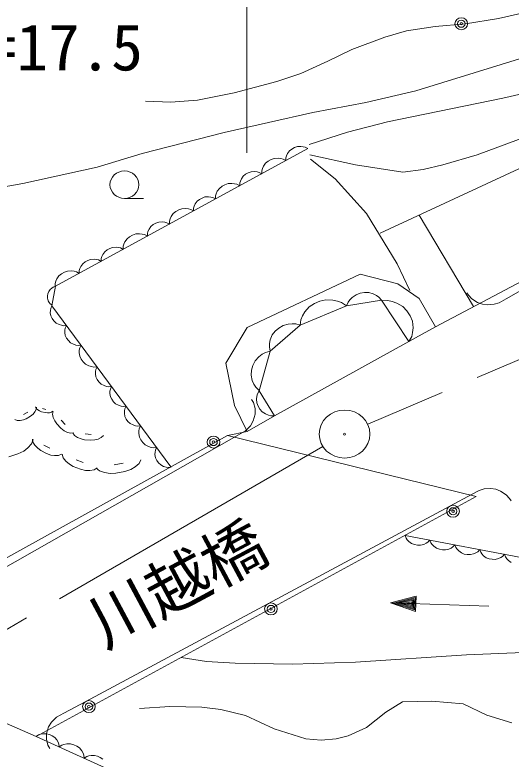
# Model space of a CAD drawing. Units: millimetres, scale not verified. Extents: x 40000 to 680000, y 20000 to 380000.
# Drawn here: x 355192 to 374760, y 259824 to 289160 of the extents above; entities that cross this region are included whole.
import ezdxf
from ezdxf.enums import TextEntityAlignment as Align

# ---------------------------------------------------------------- set-up
doc = ezdxf.new("R2010")
doc.units = ezdxf.units.MM
doc.header["$LTSCALE"] = 1000
doc.linetypes.add('CHAIN', pattern=[18.5, 12, -1.5, 3.5, -1.5])
for name, color, linetype, lineweight in [('M-BGD', 7, 'Continuous', 13), ('M-BMK', 2, 'CHAIN', 13), ('M-BMK-SRVR', 3, 'Continuous', 13), ('M-STR-HTXT', 7, 'Continuous', 13), ('M-STR-STR1', 1, 'Continuous', 13)]:
    doc.layers.add(name, color=color, linetype=linetype, lineweight=lineweight)
doc.layers.add('M-BGD-HTXT', color=7, linetype='Continuous')
doc.styles.add('ＭＳ ゴシック', font='')
doc.styles.get('ＭＳ ゴシック').set_extended_font_data('MS Gothic')

msp = doc.modelspace()

# ---------------------------------------------------------------- linework, layer by layer
at = {"layer": 'M-BGD'}
for p, q in [((366464, 283975), (366330, 283967)), ((366563, 283964), (366464, 283975)), ((366747, 283889), (356789, 278460)), ((365944, 283691), (365904, 283604)), ((366018, 283797), (365944, 283691)), ((366112, 283870), (366018, 283797)), ((366216, 283927), (366112, 283870)), ((366330, 283967), (366216, 283927)), ((366645, 283943), (366563, 283964)), ((366747, 283889), (366645, 283943)), ((369596, 280556), (376436, 283731)), ((365181, 283396), (365078, 283315)), ((365296, 283458), (365181, 283396)), ((365421, 283503), (365296, 283458)), ((365568, 283511), (365421, 283503)), ((365678, 283498), (365568, 283511)), ((365768, 283475), (365678, 283498)), ((365880, 283416), (365768, 283475)), ((365882, 283527), (365880, 283416)), ((365904, 283604), (365882, 283527)), ((366854, 283471), (367826, 282692)), ((364953, 283103), (364929, 283018)), ((364996, 283199), (364953, 283103)), ((365078, 283315), (364996, 283199)), ((364197, 282804), (364123, 282698)), ((364291, 282878), (364197, 282804)), ((364395, 282934), (364291, 282878)), ((364509, 282975), (364395, 282934)), ((364643, 282982), (364509, 282975)), ((364742, 282971), (364643, 282982)), ((364824, 282950), (364742, 282971)), ((364926, 282896), (364824, 282950)), ((364929, 283018), (364926, 282896)), ((363600, 282510), (363475, 282465)), ((363747, 282518), (363600, 282510)), ((363857, 282505), (363747, 282518)), ((363947, 282482), (363857, 282505)), ((364061, 282534), (364059, 282423)), ((364083, 282611), (364061, 282534)), ((364123, 282698), (364083, 282611)), ((367826, 282692), (369062, 281327)), ((363257, 282322), (363175, 282206)), ((363360, 282403), (363257, 282322)), ((363475, 282465), (363360, 282403)), ((364059, 282423), (363947, 282482)), ((359512, 281927), (360263, 281927)), ((362574, 281941), (362470, 281885)), ((362688, 281982), (362574, 281941)), ((362822, 281989), (362688, 281982)), ((362921, 281978), (362822, 281989)), ((363003, 281957), (362921, 281978)), ((363105, 281903), (363003, 281957)), ((363108, 282025), (363105, 281903)), ((363132, 282110), (363108, 282025)), ((363175, 282206), (363132, 282110)), ((362302, 281706), (362262, 281619)), ((362376, 281812), (362302, 281706)), ((362470, 281885), (362376, 281812)), ((380769, 281641), (371780, 276863)), ((361436, 281330), (361354, 281213)), ((361539, 281410), (361436, 281330)), ((361654, 281472), (361539, 281410)), ((361779, 281517), (361654, 281472)), ((361926, 281525), (361779, 281517)), ((362036, 281513), (361926, 281525)), ((362126, 281490), (362036, 281513)), ((362238, 281431), (362126, 281490)), ((362240, 281541), (362238, 281431)), ((362262, 281619), (362240, 281541)), ((361311, 281117), (361287, 281032)), ((361354, 281213), (361311, 281117)), ((369062, 281327), (370268, 279350)), ((373278, 277659), (371134, 281270)), ((360555, 280819), (360481, 280713)), ((360649, 280892), (360555, 280819)), ((360753, 280949), (360649, 280892)), ((360867, 280989), (360753, 280949)), ((361001, 280996), (360867, 280989)), ((361100, 280985), (361001, 280996)), ((361182, 280964), (361100, 280985)), ((361284, 280911), (361182, 280964)), ((361287, 281032), (361284, 280911)), ((359833, 280480), (359718, 280417)), ((359958, 280524), (359833, 280480)), ((360105, 280532), (359958, 280524)), ((360215, 280520), (360105, 280532)), ((360305, 280497), (360215, 280520)), ((360417, 280438), (360305, 280497)), ((360419, 280548), (360417, 280438)), ((360441, 280626), (360419, 280548)), ((360481, 280713), (360441, 280626)), ((359533, 280220), (359490, 280124)), ((359615, 280337), (359533, 280220)), ((359718, 280417), (359615, 280337)), ((358828, 279899), (358734, 279826)), ((358932, 279956), (358828, 279899)), ((359046, 279996), (358932, 279956)), ((359180, 280004), (359046, 279996)), ((359279, 279992), (359180, 280004)), ((359361, 279971), (359279, 279992)), ((359463, 279918), (359361, 279971)), ((359466, 280039), (359463, 279918)), ((359490, 280124), (359466, 280039)), ((358620, 279633), (358598, 279555)), ((358660, 279720), (358620, 279633)), ((358734, 279826), (358660, 279720)), ((357867, 279353), (357792, 279247)), ((357961, 279426), (357867, 279353)), ((358065, 279483), (357961, 279426)), ((358179, 279523), (358065, 279483)), ((358313, 279531), (358179, 279523)), ((358412, 279519), (358313, 279531)), ((358494, 279499), (358412, 279519)), ((358596, 279445), (358494, 279499)), ((358598, 279555), (358596, 279445)), ((370268, 279350), (370769, 278292)), ((357144, 279014), (357030, 278952)), ((357270, 279058), (357144, 279014)), ((357417, 279067), (357270, 279058)), ((357527, 279054), (357417, 279067)), ((357617, 279031), (357527, 279054)), ((357729, 278972), (357617, 279031)), ((357731, 279083), (357729, 278972)), ((357753, 279160), (357731, 279083)), ((357792, 279247), (357753, 279160)), ((356845, 278755), (356802, 278659)), ((356926, 278871), (356845, 278755)), ((357030, 278952), (356926, 278871)), ((364353, 276831), (368809, 278939)), ((368809, 278939), (370294, 278556)), ((356702, 278427), (356647, 278390)), ((356789, 278460), (356654, 277693)), ((356789, 278460), (356702, 278427)), ((356777, 278574), (356775, 278452)), ((356802, 278659), (356777, 278574)), ((370294, 278556), (371138, 277981)), ((375421, 278453), (374560, 277970)), ((356494, 278168), (356479, 278079)), ((356526, 278256), (356494, 278168)), ((356589, 278338), (356526, 278256)), ((356647, 278390), (356589, 278338)), ((368648, 278131), (368496, 278026)), ((368809, 278184), (368648, 278131)), ((368975, 278211), (368809, 278184)), ((369145, 278211), (368975, 278211)), ((369325, 278160), (369145, 278211)), ((369450, 278099), (369325, 278160)), ((373078, 278107), (373016, 278205)), ((373214, 277964), (373078, 278107)), ((356479, 278079), (356479, 277987)), ((356479, 277987), (356510, 277889)), ((356510, 277889), (356547, 277822)), ((356547, 277822), (356587, 277770)), ((367220, 277874), (367001, 277782)), ((367456, 277932), (367220, 277874)), ((367724, 277920), (367456, 277932)), ((367920, 277878), (367724, 277920)), ((368078, 277820), (367920, 277878)), ((368269, 277693), (368078, 277820)), ((369653, 277917), (368269, 277693)), ((368331, 277838), (368272, 277694)), ((368400, 277930), (368331, 277838)), ((368496, 278026), (368400, 277930)), ((369547, 278034), (369450, 278099)), ((369653, 277917), (369547, 278034)), ((370733, 276288), (369653, 277917)), ((369903, 277897), (369669, 277892)), ((370068, 277861), (369903, 277897)), ((370255, 277793), (370068, 277861)), ((371138, 277981), (371780, 276863)), ((373440, 277826), (373214, 277964)), ((373625, 277754), (373440, 277826)), ((374284, 277815), (374092, 277751)), ((374560, 277970), (374284, 277815)), ((356587, 277770), (356658, 277713)), ((356607, 277592), (356592, 277513)), ((356654, 277693), (356607, 277592)), ((356654, 277693), (361343, 271344)), ((368269, 277693), (366446, 276927)), ((366798, 277655), (366627, 277459)), ((367001, 277782), (366798, 277655)), ((370485, 277661), (370255, 277793)), ((370646, 277488), (370485, 277661)), ((373824, 277733), (373625, 277754)), ((374092, 277751), (373824, 277733)), ((356592, 277513), (356588, 277419)), ((356588, 277419), (356608, 277293)), ((356608, 277293), (356660, 277189)), ((366529, 277293), (366468, 277143)), ((366627, 277459), (366529, 277293)), ((370774, 277296), (370646, 277488)), ((370868, 277083), (370774, 277296)), ((356660, 277189), (356729, 277096)), ((356729, 277096), (356814, 277014)), ((356814, 277014), (356932, 276953)), ((356932, 276953), (357027, 276923)), ((365972, 276968), (365766, 276913)), ((366132, 276983), (365972, 276968)), ((366267, 276977), (366132, 276983)), ((366446, 276927), (366267, 276977)), ((366468, 277143), (366440, 276924)), ((370894, 276830), (370868, 277083)), ((357027, 276923), (357111, 276909)), ((357111, 276909), (357227, 276917)), ((357165, 276737), (357162, 276643)), ((357162, 276643), (357181, 276517)), ((357180, 276816), (357165, 276737)), ((357227, 276917), (357180, 276816)), ((363510, 275426), (364353, 276831)), ((366446, 276927), (365265, 275905)), ((365460, 276690), (365340, 276545)), ((365602, 276812), (365460, 276690)), ((365766, 276913), (365602, 276812)), ((371780, 276863), (370733, 276288)), ((370839, 276485), (370877, 276642)), ((370877, 276642), (370894, 276830)), ((357181, 276517), (357233, 276413)), ((357233, 276413), (357302, 276320)), ((365263, 276355), (365233, 276206)), ((365340, 276545), (365263, 276355)), ((370733, 276288), (370839, 276485)), ((357302, 276320), (357387, 276237)), ((357387, 276237), (357505, 276177)), ((357505, 276177), (357601, 276147)), ((357601, 276147), (357684, 276133)), ((357684, 276133), (357801, 276141)), ((357801, 276141), (357748, 276030)), ((365233, 276206), (365227, 276078)), ((365227, 276078), (365264, 275905)), ((365434, 273350), (370733, 276288)), ((357732, 275943), (357728, 275839)), ((357728, 275839), (357750, 275701)), ((357748, 276030), (357732, 275943)), ((364949, 275784), (364816, 275684)), ((365265, 275905), (364826, 274340)), ((365074, 275853), (364949, 275784)), ((365265, 275905), (365074, 275853)), ((357750, 275701), (357807, 275586)), ((357807, 275586), (357883, 275484)), ((357883, 275484), (357977, 275393)), ((364665, 275523), (364580, 275344)), ((364816, 275684), (364665, 275523)), ((357977, 275393), (358106, 275326)), ((358106, 275326), (358211, 275294)), ((358211, 275294), (358303, 275279)), ((358303, 275279), (358431, 275287)), ((358383, 275186), (358369, 275107)), ((358431, 275287), (358383, 275186)), ((363847, 273765), (363510, 275426)), ((364580, 275344), (364527, 275157)), ((358369, 275107), (358365, 275012)), ((358365, 275012), (358385, 274887)), ((358385, 274887), (358437, 274783)), ((364527, 275157), (364508, 274962)), ((364508, 274962), (364554, 274751)), ((358437, 274783), (358506, 274690)), ((358506, 274690), (358591, 274607)), ((358591, 274607), (358709, 274547)), ((364554, 274751), (364618, 274602)), ((364618, 274602), (364690, 274484)), ((358709, 274547), (358804, 274517)), ((358804, 274517), (358888, 274503)), ((358888, 274503), (359004, 274511)), ((358942, 274331), (358938, 274236)), ((358957, 274410), (358942, 274331)), ((359004, 274511), (358957, 274410)), ((364690, 274484), (364829, 274349)), ((364826, 274340), (364758, 274224)), ((364826, 274340), (365434, 273350)), ((358938, 274236), (358958, 274110)), ((358958, 274110), (359010, 274006)), ((359010, 274006), (359079, 273913)), ((364524, 274004), (364607, 273875)), ((364732, 274131), (364718, 274018)), ((364718, 274018), (364728, 273866)), ((364758, 274224), (364732, 274131)), ((356010, 273710), (356037, 273649)), ((356037, 273607), (356047, 273701)), ((359079, 273913), (359164, 273831)), ((359164, 273831), (359282, 273770)), ((359282, 273770), (359377, 273741)), ((359377, 273741), (359461, 273727)), ((359461, 273727), (359577, 273734)), ((359577, 273734), (359530, 273634)), ((364353, 272743), (363847, 273765)), ((364607, 273875), (364662, 273641)), ((364728, 273866), (364780, 273736)), ((364780, 273736), (364852, 273618)), ((355706, 273503), (355535, 273403)), ((355811, 273341), (355919, 273427)), ((355919, 273427), (355984, 273509)), ((355984, 273509), (356037, 273607)), ((356037, 273649), (356094, 273593)), ((356094, 273593), (356168, 273548)), ((356168, 273548), (356246, 273515)), ((356246, 273515), (356381, 273481)), ((356417, 273609), (356281, 273643)), ((356381, 273481), (356480, 273470)), ((356480, 273470), (356555, 273479)), ((356555, 273479), (356633, 273500)), ((356633, 273500), (356688, 273541)), ((356700, 273528), (356676, 273417)), ((356676, 273417), (356702, 273287)), ((359515, 273555), (359512, 273460)), ((359512, 273460), (359531, 273334)), ((359530, 273634), (359515, 273555)), ((364662, 273420), (364594, 273160)), ((364662, 273641), (364662, 273420)), ((364852, 273618), (364945, 273512)), ((364945, 273512), (365080, 273428)), ((365080, 273428), (365191, 273384)), ((355194, 273205), (355287, 273170)), ((355287, 273170), (355404, 273171)), ((355404, 273171), (355527, 273199)), ((355527, 273199), (355640, 273242)), ((355640, 273242), (355811, 273341)), ((356702, 273287), (356762, 273155)), ((356762, 273155), (356840, 273038)), ((357179, 273019), (357019, 273189)), ((359531, 273334), (359583, 273230)), ((359583, 273230), (359652, 273137)), ((359652, 273137), (359737, 273055)), ((365434, 273350), (364353, 272743)), ((364594, 273160), (364484, 272965)), ((365191, 273384), (365289, 273359)), ((365289, 273359), (365429, 273357)), ((356840, 273038), (356999, 272868)), ((356999, 272868), (357129, 272764)), ((359737, 273055), (359855, 272994)), ((359855, 272994), (359950, 272965)), ((359950, 272965), (360034, 272951)), ((360034, 272951), (360151, 272958)), ((360098, 272847), (360082, 272760)), ((360151, 272958), (360098, 272847)), ((364484, 272965), (364285, 272764)), ((363582, 272582), (348290, 264126)), ((357129, 272764), (357245, 272709)), ((357245, 272709), (357378, 272670)), ((357378, 272670), (357498, 272679)), ((357483, 272680), (357547, 272584)), ((357547, 272584), (357660, 272506)), ((358201, 272622), (357962, 272642)), ((358600, 272499), (358680, 272583)), ((360082, 272760), (360078, 272656)), ((360078, 272656), (360100, 272518)), ((364010, 272607), (363153, 272120)), ((363582, 272582), (364353, 272743)), ((364285, 272764), (364010, 272607)), ((355707, 272094), (355851, 272253)), ((355851, 272253), (355912, 272424)), ((355883, 272438), (355902, 272316)), ((355902, 272316), (355979, 272193)), ((357660, 272506), (357800, 272449)), ((357800, 272449), (357941, 272415)), ((357941, 272415), (358180, 272396)), ((358180, 272396), (358350, 272405)), ((358350, 272405), (358474, 272440)), ((358474, 272440), (358600, 272499)), ((360100, 272518), (360157, 272404)), ((360157, 272404), (360233, 272301)), ((360233, 272301), (360327, 272211)), ((363153, 272120), (350577, 264970)), ((355310, 271855), (355551, 271969)), ((355551, 271969), (355707, 272094)), ((355979, 272193), (356091, 272079)), ((356091, 272079), (356216, 271986)), ((356216, 271986), (356444, 271868)), ((356569, 272085), (356340, 272203)), ((360327, 272211), (360456, 272144)), ((360456, 272144), (360561, 272111)), ((360561, 272111), (360653, 272096)), ((360653, 272096), (360781, 272104)), ((360733, 272004), (360719, 271924)), ((360781, 272104), (360733, 272004)), ((354949, 271741), (355310, 271855)), ((356444, 271868), (356616, 271808)), ((356616, 271808), (356756, 271792)), ((356756, 271792), (356907, 271798)), ((356907, 271798), (357026, 271849)), ((357052, 271839), (357090, 271702)), ((357090, 271702), (357196, 271569)), ((360719, 271924), (360715, 271830)), ((360715, 271830), (360735, 271704)), ((360735, 271704), (360787, 271600)), ((357196, 271569), (357340, 271453)), ((357340, 271453), (357496, 271362)), ((357496, 271362), (357774, 271256)), ((357887, 271519), (357608, 271626)), ((359458, 271494), (359104, 271429)), ((359931, 271339), (360087, 271472)), ((360087, 271472), (360165, 271625)), ((360787, 271600), (360856, 271507)), ((360856, 271507), (360941, 271425)), ((360941, 271425), (361059, 271364)), ((361059, 271364), (361154, 271335)), ((357774, 271256), (357980, 271207)), ((357980, 271207), (358142, 271207)), ((358142, 271207), (358315, 271233)), ((358315, 271233), (358443, 271306)), ((358397, 271297), (358531, 271183)), ((358531, 271183), (358728, 271116)), ((358728, 271116), (358954, 271088)), ((358954, 271088), (359174, 271094)), ((359174, 271094), (359527, 271160)), ((359527, 271160), (359768, 271239)), ((359768, 271239), (359931, 271339)), ((361154, 271335), (361238, 271321)), ((361238, 271321), (361354, 271328)), ((373498, 270415), (373692, 270475)), ((373692, 270475), (373960, 270488)), ((373960, 270488), (374158, 270464)), ((372348, 269799), (373219, 270265)), ((373219, 270265), (373498, 270415)), ((374158, 270464), (374342, 270388)), ((374342, 270388), (374565, 270247)), ((374565, 270247), (374698, 270101)), ((356035, 260714), (373380, 270170)), ((374698, 270101), (374758, 270002)), ((357987, 262099), (372348, 269799)), ((370578, 268643), (392312, 264508)), ((370578, 268643), (370617, 268539)), ((370617, 268539), (370664, 268472)), ((370664, 268472), (370731, 268401)), ((371481, 268375), (371559, 268456)), ((371559, 268456), (371599, 268352)), ((370731, 268401), (370837, 268323)), ((370837, 268323), (370951, 268282)), ((370951, 268282), (371068, 268260)), ((371068, 268260), (371190, 268256)), ((371190, 268256), (371320, 268289)), ((371320, 268289), (371410, 268330)), ((371410, 268330), (371481, 268375)), ((371599, 268352), (371646, 268285)), ((371646, 268285), (371712, 268215)), ((371712, 268215), (371818, 268137)), ((371818, 268137), (371932, 268096)), ((372301, 268103), (372391, 268143)), ((372391, 268143), (372462, 268188)), ((372462, 268188), (372541, 268269)), ((372541, 268269), (372580, 268165)), ((372580, 268165), (372627, 268099)), ((371932, 268096), (372050, 268073)), ((372050, 268073), (372171, 268069)), ((372171, 268069), (372301, 268103)), ((372627, 268099), (372693, 268028)), ((372693, 268028), (372799, 267950)), ((372799, 267950), (372913, 267909)), ((372913, 267909), (373031, 267886)), ((373031, 267886), (373153, 267883)), ((373153, 267883), (373282, 267916)), ((373282, 267916), (373372, 267957)), ((373372, 267957), (373443, 268001)), ((373443, 268001), (373522, 268083)), ((373522, 268083), (373561, 267979)), ((373561, 267979), (373608, 267912)), ((373608, 267912), (373675, 267841)), ((373675, 267841), (373780, 267763)), ((374424, 267814), (374503, 267896)), ((374503, 267896), (374542, 267792)), ((373780, 267763), (373894, 267722)), ((373894, 267722), (374012, 267700)), ((374012, 267700), (374134, 267696)), ((374134, 267696), (374263, 267729)), ((374263, 267729), (374354, 267770)), ((374354, 267770), (374424, 267814)), ((374542, 267792), (374589, 267725)), ((374589, 267725), (374656, 267655)), ((374656, 267655), (374762, 267576)), ((371014, 266250), (370002, 265979)), ((370971, 266194), (370122, 265976)), ((370929, 266139), (370242, 265972)), ((370887, 266083), (370362, 265968)), ((370878, 265818), (370887, 266083)), ((370916, 265760), (370929, 266139)), ((370954, 265702), (370971, 266194)), ((370992, 265644), (371014, 266250)), ((373875, 265854), (370002, 265979)), ((370002, 265979), (370992, 265644)), ((370122, 265976), (370954, 265702)), ((370242, 265972), (370916, 265760)), ((370362, 265968), (370878, 265818)), ((370845, 266028), (370482, 265964)), ((370482, 265964), (370840, 265877)), ((370803, 265972), (370643, 265959)), ((370643, 265959), (370802, 265935)), ((370802, 265935), (370803, 265972)), ((370840, 265877), (370845, 266028)), ((357116, 261632), (357987, 262099)), ((356633, 261286), (356837, 261483)), ((356837, 261483), (357116, 261632)), ((356443, 260836), (356518, 261094)), ((356518, 261094), (356633, 261286)), ((356206, 260805), (356126, 260778)), ((356305, 260823), (356206, 260805)), ((356439, 260826), (356305, 260823)), ((356437, 260615), (356443, 260836)), ((356556, 260794), (356439, 260826)), ((356664, 260745), (356556, 260794)), ((356126, 260778), (356029, 260717)), ((362622, 257739), (356035, 260714)), ((356486, 260380), (356437, 260615)), ((356764, 260679), (356664, 260745)), ((356846, 260578), (356764, 260679)), ((356893, 260495), (356846, 260578)), ((356564, 260248), (356486, 260380)), ((356921, 260419), (356893, 260495)), ((356932, 260309), (356921, 260419)), ((357039, 260376), (356932, 260309)), ((357127, 260405), (357039, 260376)), ((357235, 260426), (357127, 260405)), ((357383, 260429), (357235, 260426)), ((357512, 260393), (357383, 260429)), ((357631, 260340), (357512, 260393)), ((357741, 260267), (357631, 260340)), ((357831, 260157), (357741, 260267)), ((357882, 260064), (357831, 260157)), ((357914, 259981), (357882, 260064)), ((357926, 259860), (357914, 259981)), ((358023, 259921), (357926, 259860)), ((358103, 259948), (358023, 259921)), ((358201, 259967), (358103, 259948)), ((358336, 259969), (358201, 259967)), ((358453, 259937), (358336, 259969)), ((358561, 259888), (358453, 259937)), ((358661, 259822), (358561, 259888))]:
    msp.add_line(p, q, dxfattribs=at)
for points in [[(366793, 284047), (368310, 284540), (369886, 284948), (374431, 285876), (378866, 286893), (382146, 287975), (385436, 289166), (393882, 293149), (397719, 295022), (401704, 296859), (404066, 297892), (406403, 298808), (408399, 299544), (410338, 300134), (412201, 300401), (414193, 300582), (415662, 300639), (417160, 300794), (418707, 301114), (420245, 301536), (422677, 302229), (425379, 302889)], [(360338, 285754), (361339, 285719), (362394, 285802), (363844, 286085), (365524, 286529), (366467, 286848), (367537, 287332), (368482, 287789), (369781, 288287), (370635, 288525), (371769, 288706), (372967, 288801), (374257, 289018), (377084, 289664), (379836, 290403), (382764, 291130), (386003, 292052), (387185, 292586), (388396, 293252), (390622, 294615)], [(360216, 283698), (363439, 284527), (366937, 285314), (369029, 285700), (371005, 286171), (380034, 288957), (381558, 289427), (383200, 290046), (385068, 290905), (387168, 291985), (388009, 292502), (388908, 293205), (389504, 293759)], [(366817, 283649), (368627, 283254), (370495, 282965), (371286, 283059), (372071, 283249), (373423, 283643), (375056, 284241), (375802, 284526), (376726, 284763), (378396, 284834)], [(352546, 281983), (355507, 282513), (358441, 283159), (360216, 283699)], [(361754, 263832), (362742, 263678), (363885, 263609), (366143, 263571), (368624, 263640), (373000, 263930), (377468, 264124), (378488, 264141), (379683, 264054), (381106, 263645), (382627, 263311), (385305, 263132), (387944, 262826), (388951, 262537), (390060, 262100), (392676, 261031)], [(360105, 261814), (361304, 261898), (362560, 261877), (363316, 261783), (364287, 261542), (365414, 261022), (366659, 260624), (367265, 260574), (367867, 260623), (368340, 260743), (369060, 261073), (369818, 261673), (370482, 262085), (371638, 262109), (372869, 261999), (373797, 261562), (374785, 261256)]]:
    msp.add_lwpolyline(points, dxfattribs=at)
for centre, major_axis in [((372795, 288812), (250, 0)), ((372795, 288812), (150, 0)), ((372795, 288812), (50, 0)), ((359512, 282467), (570, 0)), ((363024, 272323), (250, 0)), ((363024, 272323), (150, 0)), ((363024, 272323), (50, 0)), ((372472, 269593), (250, 0)), ((372472, 269593), (150, 0)), ((372472, 269593), (50, 0)), ((365291, 265743), (250, 0)), ((365291, 265743), (150, 0)), ((365291, 265743), (50, 0)), ((358110, 261893), (250, 0)), ((358110, 261893), (150, 0)), ((358110, 261893), (50, 0))]:
    msp.add_ellipse(centre, major_axis=major_axis, ratio=0.946108, dxfattribs=at)
at = {"layer": 'M-BMK'}
for p, q in [((406066, 288816), (369106, 273027)), ((367339, 272144), (351502, 262991))]:
    msp.add_line(p, q, dxfattribs=at)
at = {"layer": 'M-BMK-SRVR'}
for major_axis in [(1001, 0), (40, 0)]:
    msp.add_ellipse((368193, 272637), major_axis=major_axis, ratio=0.946108, dxfattribs=at)
at = {"layer": 'M-STR-HTXT'}
msp.add_line((364340, 290491), (364340, 283717), dxfattribs=at)
at = {"layer": 'M-STR-STR1'}
for p, q in [((373380, 270170), (363582, 272582)), ((348290, 264126), (356035, 260714))]:
    msp.add_line(p, q, dxfattribs=at)

# ---------------------------------------------------------------- texts
at = {"layer": 'M-BGD-HTXT', "style": 'ＭＳ ゴシック'}
msp.add_text('川越橋', height=1833, rotation=28.159, dxfattribs=at).set_placement((358984, 263690), align=Align.BOTTOM_LEFT)
at = {"layer": 'M-STR-HTXT', "style": 'ＭＳ ゴシック'}
msp.add_text('L=17.5', height=1833, dxfattribs=at).set_placement((352759, 286420), align=Align.BOTTOM_LEFT)

doc.saveas('drawing.dxf')
